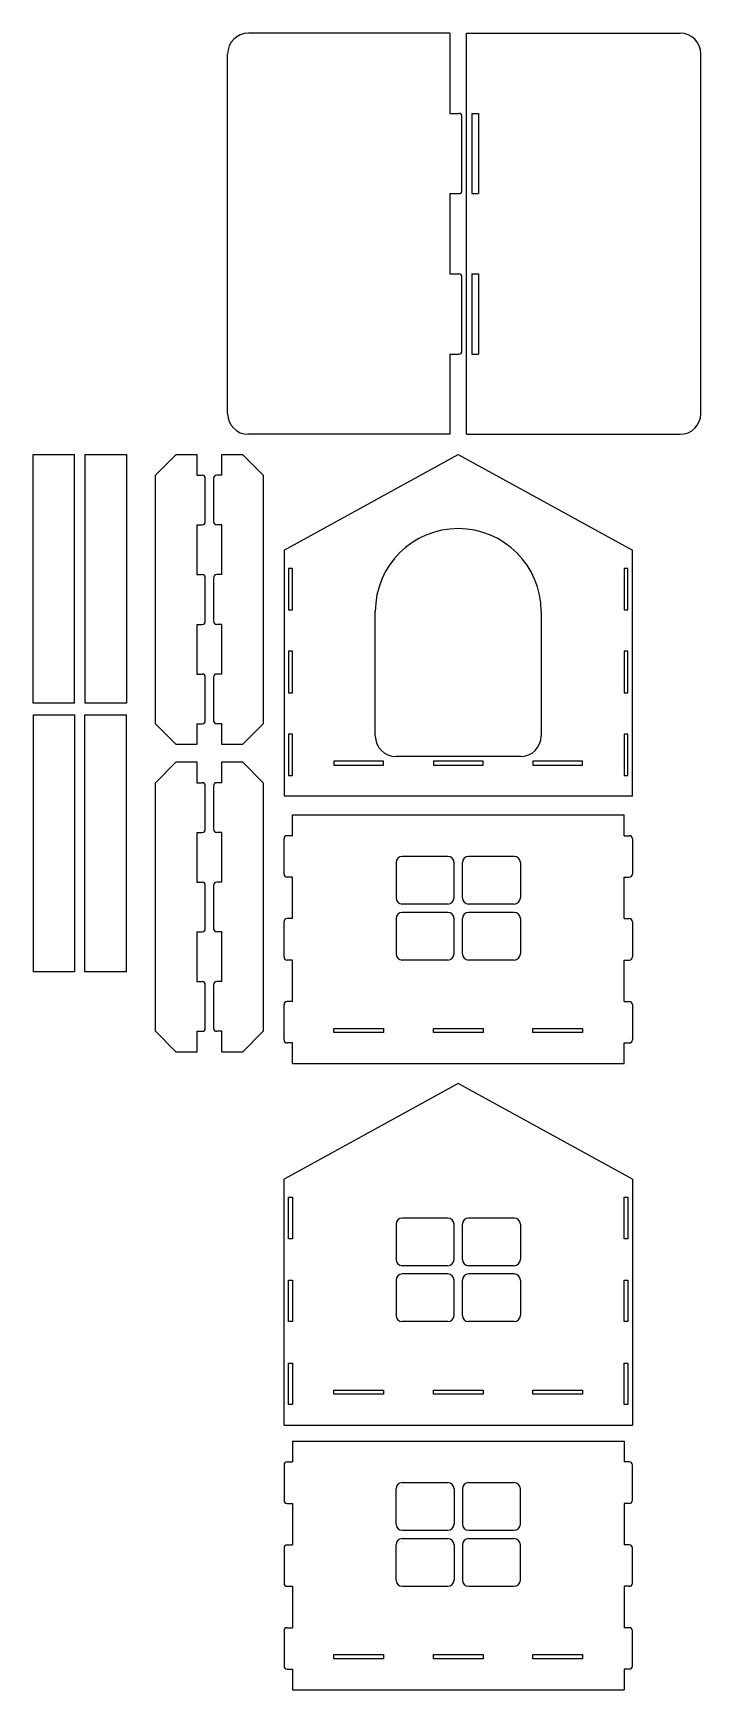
# Model space of a CAD drawing. Header units: millimetres. Extents: x -2050 to 1170, y 0 to 7995.
import ezdxf

# ---------------------------------------------------------------- set-up
doc = ezdxf.new("R2010")
doc.units = ezdxf.units.MM
for name, color, linetype in [('Layer1', 1, 'Continuous'), ('Layer2', 3, 'Continuous'), ('Layer3', 2, 'Continuous'), ('Layer4', 5, 'Continuous')]:
    doc.layers.add(name, color=color, linetype=linetype)

msp = doc.modelspace()

# ---------------------------------------------------------------- linework, layer by layer
at = {"layer": 'Layer1'}
for p, q in [((-40, 7995.4), (-1012.2, 7995.4)), ((-40, 7995.4), (-40, 7608.2)), ((40, 7995.4), (1070, 7995.4)), ((40, 6059.4), (40, 7995.4)), ((-1112.2, 6159.4), (-1112.2, 7895.4)), ((1170, 6159.4), (1170, 7895.4)), ((-40, 7608.2), (2.8, 7608.2)), ((65.1, 7608.2), (65.1, 7221)), ((65.1, 7608.2), (97.8, 7608.2)), ((97.8, 7608.2), (97.8, 7221)), ((17.8, 7236), (17.8, 7593.2)), ((-40, 7221), (-40, 6833.8)), ((-40, 7221), (2.8, 7221)), ((65.1, 7221), (97.8, 7221)), ((-40, 6833.8), (2.8, 6833.8)), ((17.8, 6461.6), (17.8, 6818.8)), ((65.1, 6833.8), (97.8, 6833.8)), ((65.1, 6833.8), (65.1, 6446.6)), ((97.8, 6833.8), (97.8, 6446.6)), ((-40, 6446.6), (2.8, 6446.6)), ((-40, 6446.6), (-40, 6059.4)), ((65.1, 6446.6), (97.8, 6446.6)), ((-40, 6059.4), (-1012.2, 6059.4)), ((40, 6059.4), (1070, 6059.4))]:
    msp.add_line(p, q, dxfattribs=at)
for centre, major_axis, start_param, end_param in [((-1012.2, 7895.4), (0, -100), 3.141593, 4.712389), ((1070, 7895.4), (0, 100), 4.712389, 6.283185), ((2.8, 7593.2), (0, -15), 1.570796, 3.141593), ((2.8, 7236), (0, -15), 0, 1.570796), ((2.8, 6818.8), (0, -15), 1.570796, 3.141593), ((2.8, 6461.6), (0, -15), 0, 1.570796), ((-1012.2, 6159.4), (0, -100), 4.712389, 6.283185), ((1070, 6159.4), (0, 100), 3.141593, 4.712389)]:
    msp.add_ellipse(centre, major_axis=major_axis, ratio=1, start_param=start_param, end_param=end_param, dxfattribs=at)
at = {"layer": 'Layer2'}
for p, q in [((-2050, 5962.2), (-1850, 5962.2)), ((-2050, 4762.2), (-2050, 5962.2)), ((-1850, 4762.2), (-1850, 5962.2)), ((-1800, 5962.2), (-1600, 5962.2)), ((-1800, 5962.2), (-1800, 4762.2)), ((-1600, 5962.2), (-1600, 4762.2)), ((-1460, 5862.2), (-1360, 5962.2)), ((-1360, 5962.2), (-1260, 5962.2)), ((-1260, 5962.2), (-1260, 5862.2)), ((-1140, 5962.2), (-1040, 5962.2)), ((-1140, 5862.2), (-1140, 5962.2)), ((-1040, 5962.2), (-940, 5862.2)), ((-1460, 4662.2), (-1460, 5862.2)), ((-1260, 5862.2), (-1235, 5862.2)), ((-1220, 5637.2), (-1220, 5847.2)), ((-1180, 5847.2), (-1180, 5637.2)), ((-1140, 5862.2), (-1165, 5862.2)), ((-940, 5862.2), (-940, 4662.2)), ((-1260, 5622.2), (-1260, 5382.2)), ((-1260, 5622.2), (-1235, 5622.2)), ((-1140, 5622.2), (-1165, 5622.2)), ((-1140, 5382.2), (-1140, 5622.2)), ((-1260, 5382.2), (-1235, 5382.2)), ((-1220, 5157.2), (-1220, 5367.2)), ((-1180, 5367.2), (-1180, 5157.2)), ((-1140, 5382.2), (-1165, 5382.2)), ((-1260, 5142.2), (-1260, 4902.2)), ((-1260, 5142.2), (-1235, 5142.2)), ((-1140, 5142.2), (-1165, 5142.2)), ((-1140, 4902.2), (-1140, 5142.2)), ((-1260, 4902.2), (-1235, 4902.2)), ((-1220, 4677.2), (-1220, 4887.2)), ((-1180, 4887.2), (-1180, 4677.2)), ((-1140, 4902.2), (-1165, 4902.2)), ((-1850, 4762.2), (-2050, 4762.2)), ((-1600, 4762.2), (-1800, 4762.2)), ((-2050, 4705.7), (-1850, 4705.7)), ((-2050, 4705.7), (-2050, 3465.7)), ((-1850, 4705.7), (-1850, 3465.7)), ((-1800, 4705.7), (-1600, 4705.7)), ((-1800, 3465.7), (-1800, 4705.7)), ((-1600, 3465.7), (-1600, 4705.7)), ((-1360, 4562.2), (-1460, 4662.2)), ((-1260, 4662.2), (-1260, 4562.2)), ((-1260, 4662.2), (-1235, 4662.2)), ((-1140, 4662.2), (-1165, 4662.2)), ((-1140, 4562.2), (-1140, 4662.2)), ((-940, 4662.2), (-1040, 4562.2)), ((-1260, 4562.2), (-1360, 4562.2)), ((-1040, 4562.2), (-1140, 4562.2)), ((-1460, 4378.1), (-1360, 4478.1)), ((-1360, 4478.1), (-1260, 4478.1)), ((-1260, 4478.1), (-1260, 4378.1)), ((-1140, 4478.1), (-1040, 4478.1)), ((-1140, 4378.1), (-1140, 4478.1)), ((-1040, 4478.1), (-940, 4378.1)), ((-1460, 3178.1), (-1460, 4378.1)), ((-1260, 4378.1), (-1235, 4378.1)), ((-1220, 4153.1), (-1220, 4363.1)), ((-1180, 4363.1), (-1180, 4153.1)), ((-1140, 4378.1), (-1165, 4378.1)), ((-940, 4378.1), (-940, 3178.1)), ((-1260, 4138.1), (-1260, 3898.1)), ((-1260, 4138.1), (-1235, 4138.1)), ((-1140, 4138.1), (-1165, 4138.1)), ((-1140, 3898.1), (-1140, 4138.1)), ((-1260, 3898.1), (-1235, 3898.1)), ((-1220, 3673.1), (-1220, 3883.1)), ((-1180, 3883.1), (-1180, 3673.1)), ((-1140, 3898.1), (-1165, 3898.1)), ((-1260, 3658.1), (-1260, 3418.1)), ((-1260, 3658.1), (-1235, 3658.1)), ((-1140, 3658.1), (-1165, 3658.1)), ((-1140, 3418.1), (-1140, 3658.1)), ((-1850, 3465.7), (-2050, 3465.7)), ((-1600, 3465.7), (-1800, 3465.7)), ((-1260, 3418.1), (-1235, 3418.1)), ((-1220, 3193.1), (-1220, 3403.1)), ((-1180, 3403.1), (-1180, 3193.1)), ((-1140, 3418.1), (-1165, 3418.1)), ((-1360, 3078.1), (-1460, 3178.1)), ((-1260, 3178.1), (-1260, 3078.1)), ((-1260, 3178.1), (-1235, 3178.1)), ((-1140, 3178.1), (-1165, 3178.1)), ((-1140, 3078.1), (-1140, 3178.1)), ((-940, 3178.1), (-1040, 3078.1)), ((-1260, 3078.1), (-1360, 3078.1)), ((-1040, 3078.1), (-1140, 3078.1))]:
    msp.add_line(p, q, dxfattribs=at)
for centre, start, end in [((-1235, 5847.2), 0, 90), ((-1165, 5847.2), 90, 180), ((-1235, 5637.2), 270, 0), ((-1165, 5637.2), 180, 270), ((-1235, 5367.2), 0, 90), ((-1165, 5367.2), 90, 180), ((-1235, 5157.2), 270, 0), ((-1165, 5157.2), 180, 270), ((-1235, 4887.2), 0, 90), ((-1165, 4887.2), 90, 180), ((-1235, 4677.2), 270, 0), ((-1165, 4677.2), 180, 270), ((-1235, 4363.1), 0, 90), ((-1165, 4363.1), 90, 180), ((-1235, 4153.1), 270, 0), ((-1165, 4153.1), 180, 270), ((-1235, 3883.1), 0, 90), ((-1165, 3883.1), 90, 180), ((-1235, 3673.1), 270, 0), ((-1165, 3673.1), 180, 270), ((-1235, 3403.1), 360, 90), ((-1165, 3403.1), 90, 180), ((-1235, 3193.1), 270, 0), ((-1165, 3193.1), 180, 270)]:
    msp.add_arc(centre, 15, start, end, dxfattribs=at)
at = {"layer": 'Layer3'}
for p, q in [((-840, 5500.1), (0, 5962.2)), ((-840, 5500.1), (0, 5962.2)), ((0, 5962.2), (840, 5500.1)), ((0, 5962.2), (840, 5500.1)), ((-840, 5500.1), (-840, 4312.2)), ((840, 4312.2), (840, 5500.1)), ((840, 4312.2), (840, 5500.1)), ((-818, 5412.2), (-818, 5212.2)), ((-800, 5412.2), (-818, 5412.2)), ((-818, 5412.2), (-818, 5212.2)), ((-800, 5412.2), (-818, 5412.2)), ((-800, 5212.2), (-800, 5412.2)), ((-800, 5212.2), (-800, 5412.2)), ((800, 5412.2), (800, 5212.2)), ((818, 5412.2), (800, 5412.2)), ((800, 5412.2), (800, 5212.2)), ((818, 5412.2), (800, 5412.2)), ((818, 5212.2), (818, 5412.2)), ((-818, 5212.2), (-800, 5212.2)), ((-818, 5212.2), (-800, 5212.2)), ((-400, 4604.2), (-400, 5204.2)), ((-400, 4604.2), (-400, 5204.2)), ((400, 5204.2), (400, 4604.2)), ((400, 5204.2), (400, 4604.2)), ((800, 5212.2), (818, 5212.2)), ((800, 5212.2), (818, 5212.2)), ((-818, 5012.2), (-818, 4812.2)), ((-800, 5012.2), (-818, 5012.2)), ((-818, 5012.2), (-818, 4812.2)), ((-800, 5012.2), (-818, 5012.2)), ((-800, 4812.2), (-800, 5012.2)), ((-800, 4812.2), (-800, 5012.2)), ((800, 5012.2), (800, 4812.2)), ((818, 5012.2), (800, 5012.2)), ((800, 5012.2), (800, 4812.2)), ((818, 5012.2), (800, 5012.2)), ((818, 4812.2), (818, 5012.2)), ((818, 4812.2), (818, 5012.2)), ((-818, 4812.2), (-800, 4812.2)), ((-818, 4812.2), (-800, 4812.2)), ((800, 4812.2), (818, 4812.2)), ((800, 4812.2), (818, 4812.2)), ((-800, 4612.2), (-818, 4612.2)), ((-818, 4612.2), (-818, 4412.2)), ((-818, 4612.2), (-818, 4412.2)), ((-800, 4612.2), (-818, 4612.2)), ((-800, 4412.2), (-800, 4612.2)), ((-800, 4412.2), (-800, 4612.2)), ((818, 4612.2), (800, 4612.2)), ((800, 4612.2), (800, 4412.2)), ((800, 4612.2), (800, 4412.2)), ((818, 4612.2), (800, 4612.2)), ((818, 4412.2), (818, 4612.2)), ((818, 4412.2), (818, 4612.2)), ((-600, 4482.2), (-600, 4462.2)), ((-360, 4482.2), (-600, 4482.2)), ((-600, 4482.2), (-600, 4462.2)), ((-360, 4482.2), (-600, 4482.2)), ((-360, 4462.2), (-360, 4482.2)), ((-360, 4462.2), (-360, 4482.2)), ((300, 4504.2), (-300, 4504.2)), ((300, 4504.2), (-300, 4504.2)), ((-120, 4482.2), (-120, 4462.2)), ((120, 4482.2), (-120, 4482.2)), ((-120, 4482.2), (-120, 4462.2)), ((120, 4482.2), (-120, 4482.2)), ((120, 4462.2), (120, 4482.2)), ((120, 4462.2), (120, 4482.2)), ((360, 4482.2), (360, 4462.2)), ((600, 4482.2), (360, 4482.2)), ((360, 4482.2), (360, 4462.2)), ((600, 4482.2), (360, 4482.2)), ((600, 4462.2), (600, 4482.2)), ((600, 4462.2), (600, 4482.2)), ((-818, 4412.2), (-800, 4412.2)), ((-818, 4412.2), (-800, 4412.2)), ((-600, 4462.2), (-360, 4462.2)), ((-600, 4462.2), (-360, 4462.2)), ((-120, 4462.2), (120, 4462.2)), ((-120, 4462.2), (120, 4462.2)), ((360, 4462.2), (600, 4462.2)), ((360, 4462.2), (600, 4462.2)), ((800, 4412.2), (818, 4412.2)), ((800, 4412.2), (818, 4412.2)), ((840, 4312.2), (-840, 4312.2)), ((840, 4312.2), (-840, 4312.2)), ((0, 2927), (-840, 2464.9)), ((840, 2464.9), (0, 2927)), ((-840, 1277), (-840, 2464.9)), ((840, 2464.9), (840, 1277)), ((-818, 2177), (-818, 2377)), ((-818, 2377), (-800, 2377)), ((-800, 2377), (-800, 2177)), ((800, 2177), (800, 2377)), ((800, 2377), (818, 2377)), ((818, 2377), (818, 2177)), ((-300, 2247), (-300, 2077)), ((-50, 2277), (-270, 2277)), ((-20, 2077), (-20, 2247)), ((20, 2077), (20, 2247)), ((270, 2277), (50, 2277)), ((300, 2247), (300, 2077)), ((-800, 2177), (-818, 2177)), ((818, 2177), (800, 2177)), ((-50, 2047), (-270, 2047)), ((-50, 2007), (-270, 2007)), ((270, 2047), (50, 2047)), ((270, 2007), (50, 2007)), ((-818, 1777), (-818, 1977)), ((-818, 1977), (-800, 1977)), ((-800, 1977), (-800, 1777)), ((-300, 1977), (-300, 1807)), ((-20, 1807), (-20, 1977)), ((20, 1807), (20, 1977)), ((300, 1977), (300, 1807)), ((800, 1777), (800, 1977)), ((800, 1977), (818, 1977)), ((818, 1977), (818, 1777)), ((-800, 1777), (-818, 1777)), ((-50, 1777), (-270, 1777)), ((270, 1777), (50, 1777)), ((818, 1777), (800, 1777)), ((-818, 1577), (-800, 1577)), ((-818, 1377), (-818, 1577)), ((-800, 1577), (-800, 1377)), ((800, 1577), (818, 1577)), ((800, 1377), (800, 1577)), ((818, 1577), (818, 1377)), ((-600, 1447), (-360, 1447)), ((-600, 1427), (-600, 1447)), ((-360, 1447), (-360, 1427)), ((-120, 1447), (120, 1447)), ((-120, 1427), (-120, 1447)), ((120, 1447), (120, 1427)), ((360, 1447), (600, 1447)), ((360, 1427), (360, 1447)), ((600, 1447), (600, 1427)), ((-800, 1377), (-818, 1377)), ((-360, 1427), (-600, 1427)), ((120, 1427), (-120, 1427)), ((600, 1427), (360, 1427)), ((818, 1377), (800, 1377)), ((-840, 1277), (840, 1277))]:
    msp.add_line(p, q, dxfattribs=at)
for centre, radius, start, end in [((0, 5204.2), 400, 0, 180), ((0, 5204.2), 400, 0, 180), ((-300, 4604.2), 100, 180, 270), ((-300, 4604.2), 100, 180, 270), ((300, 4604.2), 100, 270, 0), ((300, 4604.2), 100, 270, 0), ((-270, 2247), 30, 90, 180), ((-50, 2247), 30, 0, 90), ((50, 2247), 30, 90, 180), ((270, 2247), 30, 0, 90), ((-270, 2077), 30, 180, 270), ((-270, 1977), 30, 90, 180), ((-50, 2077), 30, 270, 0), ((-50, 1977), 30, 0, 90), ((50, 2077), 30, 180, 270), ((50, 1977), 30, 90, 180), ((270, 2077), 30, 270, 0), ((270, 1977), 30, 0, 90), ((-270, 1807), 30, 180, 270), ((-50, 1807), 30, 270, 0), ((50, 1807), 30, 180, 270), ((270, 1807), 30, 270, 0)]:
    msp.add_arc(centre, radius, start, end, dxfattribs=at)
at = {"layer": 'Layer4'}
for p, q in [((-800, 4222.2), (800, 4222.2)), ((-800, 4122.2), (-800, 4222.2)), ((800, 4122.2), (800, 4222.2)), ((-840, 3937.2), (-840, 4107.2)), ((-800, 4122.2), (-825, 4122.2)), ((800, 4122.2), (825, 4122.2)), ((840, 4107.2), (840, 3937.2)), ((-50, 4022.2), (-270, 4022.2)), ((270, 4022.2), (50, 4022.2)), ((-800, 3922.2), (-825, 3922.2)), ((-800, 3722.2), (-800, 3922.2)), ((-300, 3992.2), (-300, 3822.2)), ((-20, 3822.2), (-20, 3992.2)), ((20, 3822.2), (20, 3992.2)), ((300, 3992.2), (300, 3822.2)), ((800, 3722.2), (800, 3922.2)), ((800, 3922.2), (825, 3922.2)), ((-50, 3792.2), (-270, 3792.2)), ((270, 3792.2), (50, 3792.2)), ((-840, 3537.2), (-840, 3707.2)), ((-800, 3722.2), (-825, 3722.2)), ((-300, 3722.2), (-300, 3552.2)), ((-50, 3752.2), (-270, 3752.2)), ((-20, 3552.2), (-20, 3722.2)), ((20, 3552.2), (20, 3722.2)), ((270, 3752.2), (50, 3752.2)), ((300, 3722.2), (300, 3552.2)), ((800, 3722.2), (825, 3722.2)), ((840, 3707.2), (840, 3537.2)), ((-800, 3522.2), (-825, 3522.2)), ((-800, 3322.2), (-800, 3522.2)), ((-50, 3522.2), (-270, 3522.2)), ((270, 3522.2), (50, 3522.2)), ((800, 3322.2), (800, 3522.2)), ((800, 3522.2), (825, 3522.2)), ((-840, 3137.2), (-840, 3307.2)), ((-800, 3322.2), (-825, 3322.2)), ((800, 3322.2), (825, 3322.2)), ((840, 3307.2), (840, 3137.2)), ((-800, 3122.2), (-825, 3122.2)), ((-800, 3022.2), (-800, 3122.2)), ((-600, 3172.2), (-600, 3192.2)), ((-600, 3192.2), (-360, 3192.2)), ((-360, 3172.2), (-600, 3172.2)), ((-360, 3192.2), (-360, 3172.2)), ((-120, 3172.2), (-120, 3192.2)), ((-120, 3192.2), (120, 3192.2)), ((120, 3172.2), (-120, 3172.2)), ((120, 3192.2), (120, 3172.2)), ((360, 3172.2), (360, 3192.2)), ((360, 3192.2), (600, 3192.2)), ((600, 3172.2), (360, 3172.2)), ((600, 3192.2), (600, 3172.2)), ((800, 3022.2), (800, 3122.2)), ((800, 3122.2), (825, 3122.2)), ((-800, 3022.2), (800, 3022.2)), ((-800, 1200), (800, 1200)), ((-800, 1200), (-800, 1100)), ((800, 1200), (800, 1100)), ((-840, 1085), (-840, 915)), ((-825, 1100), (-800, 1100)), ((825, 1100), (800, 1100)), ((840, 915), (840, 1085)), ((-300, 800), (-300, 970)), ((-270, 1000), (-50, 1000)), ((-20, 970), (-20, 800)), ((20, 970), (20, 800)), ((50, 1000), (270, 1000)), ((300, 800), (300, 970)), ((-825, 900), (-800, 900)), ((-800, 900), (-800, 700)), ((800, 900), (800, 700)), ((825, 900), (800, 900)), ((-270, 770), (-50, 770)), ((-270, 730), (-50, 730)), ((50, 770), (270, 770)), ((50, 730), (270, 730)), ((-840, 685), (-840, 515)), ((-825, 700), (-800, 700)), ((-300, 530), (-300, 700)), ((-20, 700), (-20, 530)), ((20, 700), (20, 530)), ((300, 530), (300, 700)), ((825, 700), (800, 700)), ((840, 515), (840, 685)), ((-825, 500), (-800, 500)), ((-800, 500), (-800, 300)), ((-270, 500), (-50, 500)), ((50, 500), (270, 500)), ((800, 500), (800, 300)), ((825, 500), (800, 500)), ((-840, 285), (-840, 115)), ((-825, 300), (-800, 300)), ((825, 300), (800, 300)), ((840, 115), (840, 285)), ((-600, 170), (-360, 170)), ((-600, 150), (-600, 170)), ((-360, 170), (-360, 150)), ((-120, 170), (120, 170)), ((-120, 150), (-120, 170)), ((120, 170), (120, 150)), ((360, 170), (600, 170)), ((360, 150), (360, 170)), ((600, 170), (600, 150)), ((-825, 100), (-800, 100)), ((-800, 100), (-800, 0)), ((-360, 150), (-600, 150)), ((120, 150), (-120, 150)), ((600, 150), (360, 150)), ((800, 100), (800, 0)), ((825, 100), (800, 100)), ((-800, 0), (800, 0))]:
    msp.add_line(p, q, dxfattribs=at)
for centre, radius, start, end in [((-825, 4107.2), 15, 90, 180), ((825, 4107.2), 15, 0, 90), ((-270, 3992.2), 30, 90, 180), ((-50, 3992.2), 30, 0, 90), ((50, 3992.2), 30, 90, 180), ((270, 3992.2), 30, 0, 90), ((-825, 3937.2), 15, 180, 270), ((825, 3937.2), 15, 270, 0), ((-270, 3822.2), 30, 180, 270), ((-50, 3822.2), 30, 270, 0), ((50, 3822.2), 30, 180, 270), ((270, 3822.2), 30, 270, 0), ((-825, 3707.2), 15, 90, 180), ((-270, 3722.2), 30, 90, 180), ((-50, 3722.2), 30, 0, 90), ((50, 3722.2), 30, 90, 180), ((270, 3722.2), 30, 0, 90), ((825, 3707.2), 15, 0, 90), ((-825, 3537.2), 15, 180, 270), ((-270, 3552.2), 30, 180, 270), ((-50, 3552.2), 30, 270, 0), ((50, 3552.2), 30, 180, 270), ((270, 3552.2), 30, 270, 0), ((825, 3537.2), 15, 270, 0), ((-825, 3307.2), 15, 90, 180), ((825, 3307.2), 15, 0, 90), ((-825, 3137.2), 15, 180, 270), ((825, 3137.2), 15, 270, 0), ((-825, 1085), 15, 90, 180), ((825, 1085), 15, 0, 90), ((-270, 970), 30, 90, 180), ((-50, 970), 30, 0, 90), ((50, 970), 30, 90, 180), ((270, 970), 30, 0, 90), ((-825, 915), 15, 180, 270), ((825, 915), 15, 270, 0), ((-270, 800), 30, 180, 270), ((-50, 800), 30, 270, 0), ((50, 800), 30, 180, 270), ((270, 800), 30, 270, 0), ((-270, 700), 30, 90, 180), ((-50, 700), 30, 0, 90), ((50, 700), 30, 90, 180), ((270, 700), 30, 0, 90), ((-825, 685), 15, 90, 180), ((825, 685), 15, 0, 90), ((-825, 515), 15, 180, 270), ((-270, 530), 30, 180, 270), ((-50, 530), 30, 270, 0), ((50, 530), 30, 180, 270), ((270, 530), 30, 270, 0), ((825, 515), 15, 270, 0), ((-825, 285), 15, 90, 180), ((825, 285), 15, 0, 90), ((-825, 115), 15, 180, 270), ((825, 115), 15, 270, 0)]:
    msp.add_arc(centre, radius, start, end, dxfattribs=at)

doc.saveas('drawing.dxf')
